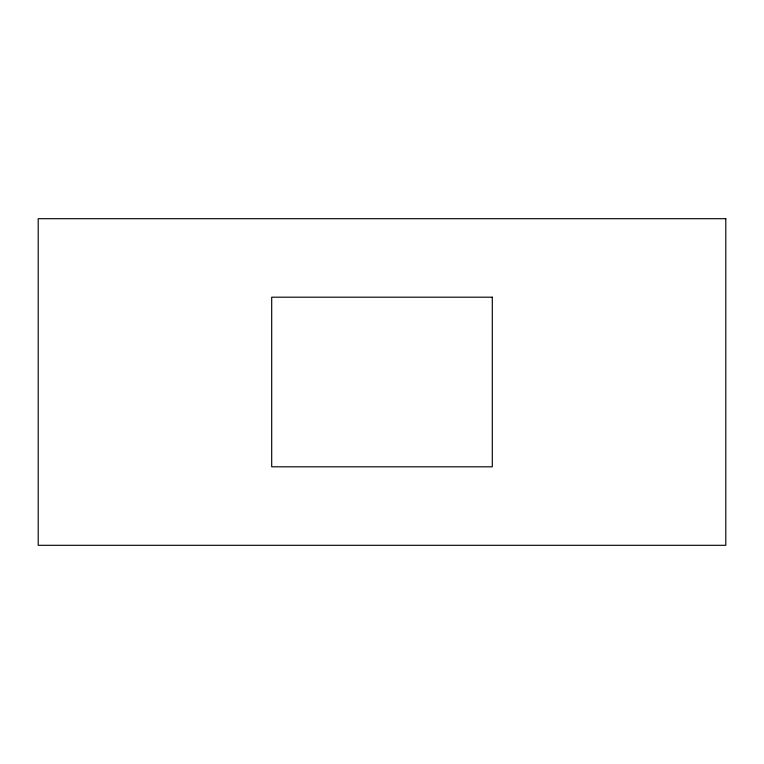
<?xml version="1.0" encoding="UTF-8"?>
<svg xmlns="http://www.w3.org/2000/svg" width="764" height="764" viewBox="0 0 764 764"><rect width="100%" height="100%" fill="white"/><g stroke="black" fill="none" stroke-linecap="round" stroke-linejoin="round"><path stroke-width="1.15" d="M725.8 218.695L38.2 218.695L38.2 545.305L725.8 545.305L725.8 218.695M492.302 297.196L271.697 297.196L271.697 466.804L492.302 466.804L492.302 297.196"/></g></svg>
